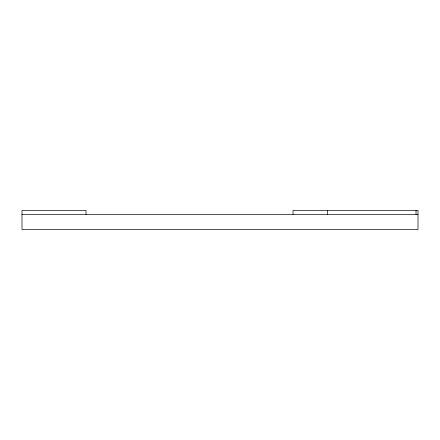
<?xml version="1.0" encoding="UTF-8"?>
<svg xmlns="http://www.w3.org/2000/svg" width="440" height="440" viewBox="0 0 440 440"><rect width="100%" height="100%" fill="white"/><g stroke="black" fill="none" stroke-linecap="round" stroke-linejoin="round"><path stroke-width="0.66" d="M22 214.39L418 214.39M416.026 210.43L416.026 214.39M327.575 210.43L327.575 214.39M293.029 214.39L293.029 210.43L418 210.43L418 229.57L22 229.57L22 210.43L86.02 210.43L86.02 214.39"/></g></svg>
